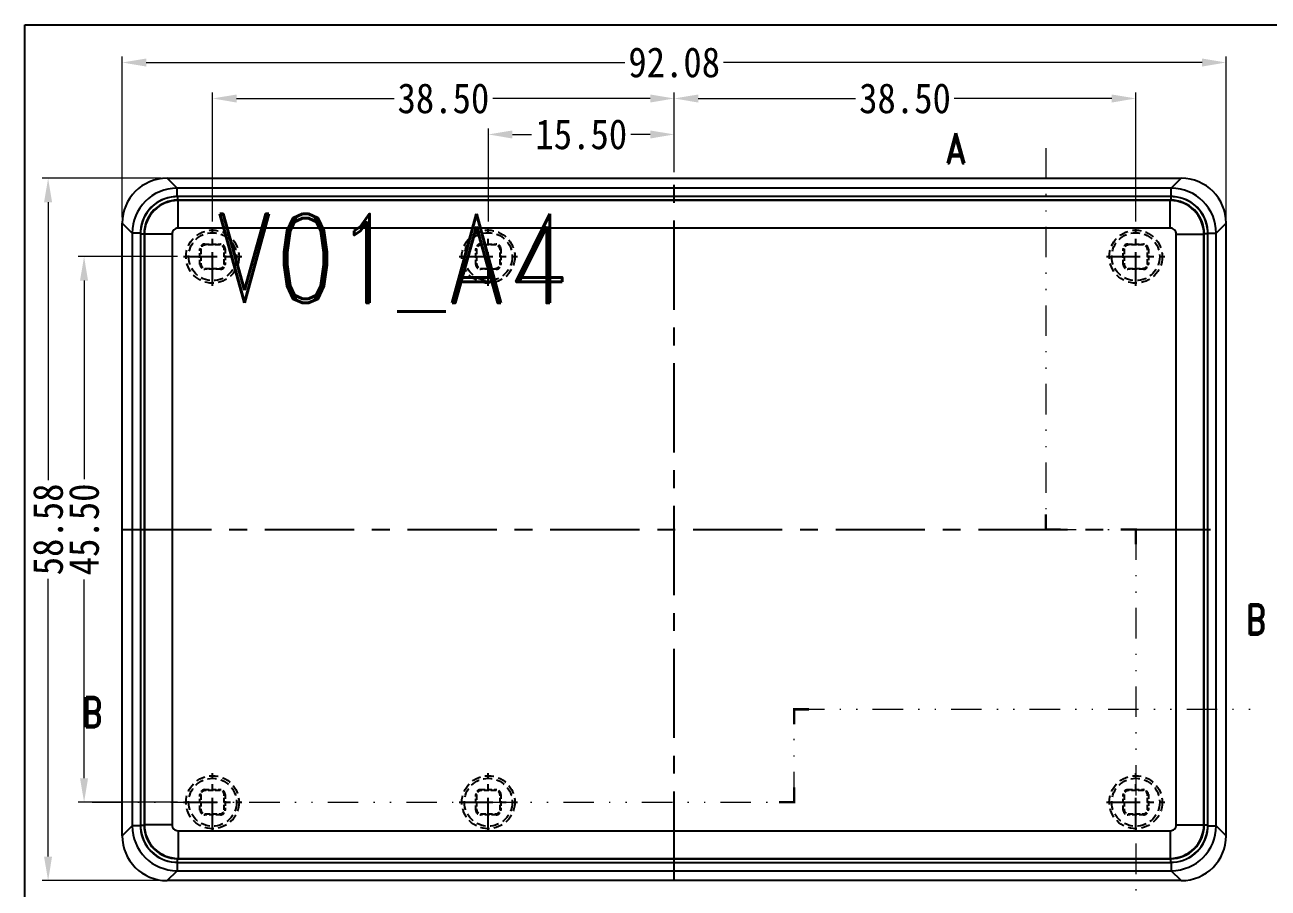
# Model space of a CAD drawing. Header units: millimetres. Extents: x -908 to 0, y 0 to 496.
# Drawn here: x -908 to -804.3, y 424.2 to 496.2 of the extents above; entities that cross this region are included whole.
import ezdxf
from ezdxf.enums import TextEntityAlignment as Align

# ---------------------------------------------------------------- set-up
doc = ezdxf.new("R2010")
doc.units = ezdxf.units.MM
for name, pattern in [('CENTER', [50.8, 31.75, -6.35, 6.35, -6.35]), ('DIVIDE', [31.75, 12.7, -6.35, 0, -6.35, 0, -6.35]), ('HIDDEN', [0.375, 0.25, -0.125])]:
    doc.linetypes.add(name, pattern=pattern)
doc.layers.get('0').update_dxf_attribs({"linetype": 'CONTINUOUS'})
doc.layers.get('Defpoints').update_dxf_attribs({"linetype": 'CONTINUOUS'})
doc.layers.add('dim', color=3, linetype='CONTINUOUS', lineweight=9)
doc.layers.add('hatch', color=56, linetype='CONTINUOUS', lineweight=9)
doc.styles.add('FFS', font='SIMFANG.TTF', dxfattribs={"width": 0.9})
doc.styles.add('LongTou', font='romand.shx', dxfattribs={"width": 0.8, "bigfont": 'whgdtxt.shx'})
doc.dimstyles.new('YanXiu', dxfattribs={"dimtxt": 2.5, "dimasz": 2.2, "dimexe": 1, "dimexo": 0.6, "dimgap": 0.66, "dimtad": 0, "dimzin": 0, "dimdsep": 46, "dimtxsty": 'FFS', "dimcen": 0, "dimclrd": 256, "dimclre": 131, "dimclrt": 42, "dimadec": 0, "dimazin": 0, "dimtfac": 1, "dimtdec": 4, "dimtofl": 0, "dimtmove": 0, "dimatfit": 3, "dimfxl": 0, "dimtolj": 1, "dimtzin": 0, "dimlwd": 0, "dimlwe": 0, "dimarcsym": 0})

# ---------------------------------------------------------------- blocks, each defined once
blk = doc.blocks.new('*D37')
at = {"layer": 'Defpoints', "color": 0}
for p in [(-37.23, 179.61), (-75.73, 172.95), (-37.23, 168.85)]:
    blk.add_point(p, dxfattribs=at)
at = {"layer": 'dim', "color": 131, "lineweight": 5}
for p, q in [((-75.73, 173.45), (-75.73, 180.1)), ((-37.23, 169.35), (-37.23, 180.1))]:
    blk.add_line(p, q, dxfattribs=at)
at = {"layer": 'dim', "lineweight": 5}
for p, q in [((-73.73, 179.61), (-60.6, 179.61)), ((-39.23, 179.61), (-52.37, 179.61))]:
    blk.add_line(p, q, dxfattribs=at)
at = {"layer": 'dim'}
for points in [[(-73.73, 179.94), (-73.73, 179.27), (-75.73, 179.61)], [(-39.23, 179.94), (-39.23, 179.27), (-37.23, 179.61)]]:
    blk.add_solid(points, dxfattribs=at)
at = {"layer": 'dim', "color": 42, "insert": (-56.48, 179.61), "char_height": 2.5, "attachment_point": 5, "style": 'FFS'}
blk.add_mtext('38.50', dxfattribs=at)
blk = doc.blocks.new('*D38')
at = {"layer": 'Defpoints', "color": 0}
for p in [(-91.23, 176.61), (-75.73, 172.95), (-91.23, 168.85)]:
    blk.add_point(p, dxfattribs=at)
at = {"layer": 'dim', "color": 131, "lineweight": 5}
for p, q in [((-91.23, 169.35), (-91.23, 177.1)), ((-75.73, 173.45), (-75.73, 177.1))]:
    blk.add_line(p, q, dxfattribs=at)
at = {"layer": 'dim', "lineweight": 5}
for p, q in [((-89.23, 176.61), (-87.63, 176.61)), ((-77.73, 176.61), (-79.34, 176.61))]:
    blk.add_line(p, q, dxfattribs=at)
at = {"layer": 'dim'}
for points in [[(-89.23, 176.94), (-89.23, 176.27), (-91.23, 176.61)], [(-77.73, 176.94), (-77.73, 176.27), (-75.73, 176.61)]]:
    blk.add_solid(points, dxfattribs=at)
at = {"layer": 'dim', "color": 42, "insert": (-83.48, 176.61), "char_height": 2.5, "attachment_point": 5, "style": 'FFS'}
blk.add_mtext('15.50', dxfattribs=at)
blk = doc.blocks.new('*D51')
at = {"layer": 'Defpoints', "color": 0}
for p in [(-75.73, 179.61), (-75.73, 172.95), (-114.23, 168.85)]:
    blk.add_point(p, dxfattribs=at)
at = {"layer": 'dim', "color": 131, "lineweight": 5}
for p, q in [((-114.23, 169.35), (-114.23, 180.1)), ((-75.73, 173.45), (-75.73, 180.1))]:
    blk.add_line(p, q, dxfattribs=at)
at = {"layer": 'dim', "lineweight": 5}
for p, q in [((-112.23, 179.61), (-99.1, 179.61)), ((-77.73, 179.61), (-90.87, 179.61))]:
    blk.add_line(p, q, dxfattribs=at)
at = {"layer": 'dim'}
for points in [[(-112.23, 179.94), (-112.23, 179.27), (-114.23, 179.61)], [(-77.73, 179.94), (-77.73, 179.27), (-75.73, 179.61)]]:
    blk.add_solid(points, dxfattribs=at)
at = {"layer": 'dim', "color": 42, "insert": (-94.98, 179.61), "char_height": 2.5, "attachment_point": 5, "style": 'FFS'}
blk.add_mtext('38.50', dxfattribs=at)
blk = doc.blocks.new('*D52')
at = {"layer": 'Defpoints', "color": 0}
for p in [(-29.7, 182.61), (-121.77, 169.21), (-29.7, 169.21)]:
    blk.add_point(p, dxfattribs=at)
at = {"layer": 'dim', "color": 131, "lineweight": 5}
for p, q in [((-121.77, 169.71), (-121.77, 183.1)), ((-29.7, 169.71), (-29.7, 183.1))]:
    blk.add_line(p, q, dxfattribs=at)
at = {"layer": 'dim', "lineweight": 5}
for p, q in [((-119.77, 182.61), (-79.85, 182.61)), ((-31.7, 182.61), (-71.62, 182.61))]:
    blk.add_line(p, q, dxfattribs=at)
at = {"layer": 'dim'}
for points in [[(-119.77, 182.94), (-119.77, 182.27), (-121.77, 182.61)], [(-31.7, 182.94), (-31.7, 182.27), (-29.7, 182.61)]]:
    blk.add_solid(points, dxfattribs=at)
at = {"layer": 'dim', "color": 42, "insert": (-75.73, 182.61), "char_height": 2.5, "attachment_point": 5, "style": 'FFS'}
blk.add_mtext('92.08', dxfattribs=at)
blk = doc.blocks.new('*D53')
at = {"layer": 'Defpoints', "color": 0}
for p in [(-116.66, 166.42), (-124.95, 120.92), (-116.66, 120.92)]:
    blk.add_point(p, dxfattribs=at)
at = {"layer": 'dim', "color": 131, "lineweight": 5}
for p, q in [((-117.16, 166.42), (-125.45, 166.42)), ((-117.16, 120.92), (-125.45, 120.92))]:
    blk.add_line(p, q, dxfattribs=at)
at = {"layer": 'dim', "lineweight": 5}
for p, q in [((-124.95, 164.42), (-124.95, 147.85)), ((-124.95, 122.92), (-124.95, 139.48))]:
    blk.add_line(p, q, dxfattribs=at)
at = {"layer": 'dim'}
for points in [[(-125.29, 164.42), (-124.62, 164.42), (-124.95, 166.42)], [(-125.29, 122.92), (-124.62, 122.92), (-124.95, 120.92)]]:
    blk.add_solid(points, dxfattribs=at)
at = {"layer": 'dim', "color": 42, "insert": (-124.95, 143.67), "char_height": 2.5, "attachment_point": 5, "rotation": 90, "style": 'FFS'}
blk.add_mtext('45.50', dxfattribs=at)
blk = doc.blocks.new('*D54')
at = {"layer": 'Defpoints', "color": 0}
for p in [(-118.03, 172.95), (-127.95, 114.38), (-118.03, 114.38)]:
    blk.add_point(p, dxfattribs=at)
at = {"layer": 'dim', "color": 131, "lineweight": 5}
for p, q in [((-118.53, 172.95), (-128.45, 172.95)), ((-118.53, 114.38), (-128.45, 114.38))]:
    blk.add_line(p, q, dxfattribs=at)
at = {"layer": 'dim', "lineweight": 5}
for p, q in [((-127.95, 170.95), (-127.95, 147.77)), ((-127.95, 116.38), (-127.95, 139.56))]:
    blk.add_line(p, q, dxfattribs=at)
at = {"layer": 'dim'}
for points in [[(-128.29, 170.95), (-127.62, 170.95), (-127.95, 172.95)], [(-128.29, 116.38), (-127.62, 116.38), (-127.95, 114.38)]]:
    blk.add_solid(points, dxfattribs=at)
at = {"layer": 'dim', "color": 42, "insert": (-127.95, 143.67), "char_height": 2.5, "attachment_point": 5, "rotation": 90, "style": 'FFS'}
blk.add_mtext('58.58', dxfattribs=at)

msp = doc.modelspace()

# ---------------------------------------------------------------- linework, layer by layer
at = {"color": 7, "linetype": 'Continuous'}
for p, q in [((-896.118, 483.45), (-895.289, 482.62)), ((-896.118, 483.45), (-811.531, 483.45)), ((-811.531, 483.45), (-812.361, 482.62)), ((-895.289, 481.923), (-895.289, 482.62)), ((-812.361, 482.62), (-895.289, 482.62)), ((-812.361, 481.924), (-812.361, 482.62)), ((-895.24, 481.925), (-895.24, 481.625)), ((-812.41, 481.925), (-895.24, 481.924)), ((-895.24, 481.625), (-895.205, 481.59)), ((-812.41, 481.625), (-895.24, 481.625)), ((-895.205, 479.292), (-895.205, 481.59)), ((-812.445, 481.59), (-895.205, 481.59)), ((-812.445, 481.59), (-812.41, 481.625)), ((-812.444, 479.292), (-812.444, 481.59)), ((-812.41, 481.925), (-812.41, 481.625)), ((-899.863, 428.618), (-899.863, 479.705)), ((-899.863, 479.705), (-899.033, 478.875)), ((-812.444, 479.292), (-895.205, 479.292)), ((-807.786, 479.705), (-808.616, 478.875)), ((-807.786, 428.618), (-807.786, 479.705)), ((-899.033, 478.875), (-899.033, 429.448)), ((-898.337, 478.875), (-899.033, 478.875)), ((-898.338, 478.827), (-898.337, 429.497)), ((-898.338, 478.827), (-898.038, 478.827)), ((-898.038, 478.827), (-898.038, 429.497)), ((-898.038, 478.827), (-898.003, 478.792)), ((-898.003, 478.792), (-898.003, 429.531)), ((-895.705, 478.792), (-898.003, 478.792)), ((-895.705, 478.792), (-895.705, 429.531)), ((-811.945, 478.792), (-809.646, 478.792)), ((-811.945, 429.531), (-811.945, 478.792)), ((-809.646, 478.792), (-809.611, 478.827)), ((-809.646, 429.531), (-809.646, 478.792)), ((-809.312, 478.827), (-809.611, 478.827)), ((-809.611, 429.497), (-809.611, 478.827)), ((-809.313, 478.875), (-808.616, 478.875)), ((-809.312, 429.497), (-809.312, 478.827)), ((-808.616, 429.448), (-808.616, 478.875)), ((-899.863, 428.618), (-899.033, 429.448)), ((-898.336, 429.448), (-899.033, 429.448)), ((-898.338, 429.497), (-898.038, 429.497)), ((-898.003, 429.531), (-898.038, 429.497)), ((-895.705, 429.531), (-898.003, 429.531)), ((-811.945, 429.531), (-809.646, 429.531)), ((-809.611, 429.497), (-809.646, 429.531)), ((-809.312, 429.497), (-809.611, 429.497)), ((-809.312, 429.448), (-808.616, 429.448)), ((-807.786, 428.618), (-808.616, 429.448)), ((-895.205, 429.031), (-895.205, 426.733)), ((-895.205, 429.031), (-812.444, 429.031)), ((-812.444, 429.031), (-812.444, 426.733)), ((-895.289, 426.399), (-895.289, 425.703)), ((-895.205, 426.733), (-895.24, 426.698)), ((-895.24, 426.398), (-895.24, 426.698)), ((-895.24, 426.698), (-812.41, 426.698)), ((-895.24, 426.398), (-812.41, 426.399)), ((-895.205, 426.733), (-812.445, 426.733)), ((-812.41, 426.698), (-812.445, 426.733)), ((-812.41, 426.398), (-812.41, 426.698)), ((-812.361, 426.4), (-812.361, 425.703)), ((-896.118, 424.873), (-895.289, 425.703)), ((-895.289, 425.703), (-812.361, 425.703)), ((-811.531, 424.873), (-812.361, 425.703)), ((-811.531, 424.873), (-896.118, 424.873))]:
    msp.add_line(p, q, dxfattribs=at)
at = {"color": 1, "linetype": 'CENTER', "ltscale": 0.23431}
for p, q in [((-853.825, 424.873), (-853.825, 483.45)), ((-899.863, 454.162), (-807.786, 454.162))]:
    msp.add_line(p, q, dxfattribs=at)
at = {"color": 1, "linetype": 'CENTER', "ltscale": 0.088385}
for p, q in [((-892.325, 474.481), (-892.325, 479.342)), ((-869.325, 474.481), (-869.325, 479.342)), ((-815.325, 474.481), (-815.325, 479.342)), ((-894.755, 476.912), (-889.894, 476.912)), ((-871.755, 476.912), (-866.894, 476.912)), ((-817.755, 476.912), (-812.894, 476.912)), ((-892.325, 428.981), (-892.325, 433.842)), ((-869.325, 428.981), (-869.325, 433.842)), ((-815.325, 428.981), (-815.325, 433.842)), ((-894.755, 431.412), (-889.894, 431.412)), ((-871.755, 431.412), (-866.894, 431.412)), ((-817.755, 431.412), (-812.894, 431.412))]:
    msp.add_line(p, q, dxfattribs=at)
at = {"color": 3, "linetype": 'HIDDEN', "ltscale": 1.5}
for p, q in [((-893.375, 476.261), (-893.375, 477.562)), ((-893.305, 477.492), (-893.375, 477.562)), ((-893.305, 477.492), (-893.305, 476.331)), ((-892.905, 477.892), (-892.975, 477.962)), ((-892.975, 477.962), (-891.675, 477.962)), ((-891.744, 477.892), (-892.905, 477.892)), ((-891.744, 477.892), (-891.675, 477.962)), ((-891.344, 477.492), (-891.275, 477.562)), ((-891.344, 476.331), (-891.344, 477.492)), ((-891.275, 477.562), (-891.275, 476.261)), ((-870.375, 476.261), (-870.375, 477.562)), ((-870.305, 477.492), (-870.375, 477.562)), ((-870.305, 477.492), (-870.305, 476.331)), ((-869.905, 477.892), (-869.975, 477.962)), ((-869.975, 477.962), (-868.675, 477.962)), ((-868.744, 477.892), (-869.905, 477.892)), ((-868.744, 477.892), (-868.675, 477.962)), ((-868.344, 477.492), (-868.275, 477.562)), ((-868.344, 476.331), (-868.344, 477.492)), ((-868.275, 477.562), (-868.275, 476.261)), ((-816.375, 476.261), (-816.375, 477.562)), ((-816.305, 477.492), (-816.375, 477.562)), ((-816.305, 477.492), (-816.305, 476.331)), ((-815.975, 477.962), (-814.675, 477.962)), ((-815.905, 477.892), (-815.975, 477.962)), ((-814.744, 477.892), (-815.905, 477.892)), ((-814.744, 477.892), (-814.675, 477.962)), ((-814.344, 477.492), (-814.275, 477.562)), ((-814.344, 476.331), (-814.344, 477.492)), ((-814.275, 477.562), (-814.275, 476.261)), ((-893.305, 476.331), (-893.375, 476.261)), ((-891.344, 476.331), (-891.275, 476.261)), ((-870.305, 476.331), (-870.375, 476.261)), ((-868.344, 476.331), (-868.275, 476.261)), ((-816.305, 476.331), (-816.375, 476.261)), ((-814.344, 476.331), (-814.275, 476.261)), ((-892.905, 475.931), (-892.975, 475.862)), ((-891.675, 475.862), (-892.975, 475.862)), ((-892.905, 475.931), (-891.744, 475.931)), ((-891.744, 475.931), (-891.675, 475.862)), ((-869.905, 475.931), (-869.975, 475.862)), ((-868.675, 475.862), (-869.975, 475.862)), ((-869.905, 475.931), (-868.744, 475.931)), ((-868.744, 475.931), (-868.675, 475.862)), ((-815.905, 475.931), (-815.975, 475.862)), ((-814.675, 475.862), (-815.975, 475.862)), ((-815.905, 475.931), (-814.744, 475.931)), ((-814.744, 475.931), (-814.675, 475.862)), ((-892.905, 432.392), (-892.975, 432.462)), ((-892.975, 432.462), (-891.675, 432.462)), ((-891.744, 432.392), (-891.675, 432.462)), ((-869.905, 432.392), (-869.975, 432.462)), ((-869.975, 432.462), (-868.675, 432.462)), ((-868.744, 432.392), (-868.675, 432.462)), ((-815.975, 432.462), (-814.675, 432.462)), ((-815.905, 432.392), (-815.975, 432.462)), ((-814.744, 432.392), (-814.675, 432.462)), ((-893.305, 431.992), (-893.375, 432.062)), ((-893.375, 430.761), (-893.375, 432.062)), ((-893.305, 431.992), (-893.305, 430.831)), ((-891.744, 432.392), (-892.905, 432.392)), ((-891.344, 431.992), (-891.275, 432.062)), ((-891.344, 430.831), (-891.344, 431.992)), ((-891.275, 432.062), (-891.275, 430.761)), ((-870.305, 431.992), (-870.375, 432.062)), ((-870.375, 430.761), (-870.375, 432.062)), ((-870.305, 431.992), (-870.305, 430.831)), ((-868.744, 432.392), (-869.905, 432.392)), ((-868.344, 431.992), (-868.275, 432.062)), ((-868.344, 430.831), (-868.344, 431.992)), ((-868.275, 432.062), (-868.275, 430.761)), ((-816.305, 431.992), (-816.375, 432.062)), ((-816.375, 430.761), (-816.375, 432.062)), ((-816.305, 431.992), (-816.305, 430.831)), ((-814.744, 432.392), (-815.905, 432.392)), ((-814.344, 431.992), (-814.275, 432.062)), ((-814.344, 430.831), (-814.344, 431.992)), ((-814.275, 432.062), (-814.275, 430.761)), ((-893.305, 430.831), (-893.375, 430.761)), ((-892.905, 430.431), (-892.975, 430.362)), ((-891.675, 430.362), (-892.975, 430.362)), ((-892.905, 430.431), (-891.744, 430.431)), ((-891.744, 430.431), (-891.675, 430.362)), ((-891.344, 430.831), (-891.275, 430.761)), ((-870.305, 430.831), (-870.375, 430.761)), ((-869.905, 430.431), (-869.975, 430.362)), ((-868.675, 430.362), (-869.975, 430.362)), ((-869.905, 430.431), (-868.744, 430.431)), ((-868.744, 430.431), (-868.675, 430.362)), ((-868.344, 430.831), (-868.275, 430.761)), ((-816.305, 430.831), (-816.375, 430.761)), ((-815.905, 430.431), (-815.975, 430.362)), ((-814.675, 430.362), (-815.975, 430.362)), ((-815.905, 430.431), (-814.744, 430.431)), ((-814.744, 430.431), (-814.675, 430.362)), ((-814.344, 430.831), (-814.275, 430.761))]:
    msp.add_line(p, q, dxfattribs=at)
at = {"color": 3, "linetype": 'HIDDEN', "ltscale": 3}
for centre, radius in [((-892.325, 476.912), 2.21), ((-869.325, 476.912), 2.21), ((-815.325, 476.912), 2.21), ((-892.325, 476.912), 2), ((-869.325, 476.912), 2), ((-815.325, 476.912), 2), ((-892.325, 431.412), 2.21), ((-869.325, 431.412), 2.21), ((-815.325, 431.412), 2.21), ((-892.325, 431.412), 2), ((-869.325, 431.412), 2), ((-815.325, 431.412), 2)]:
    msp.add_circle(centre, radius, dxfattribs=at)
at = {"color": 7, "linetype": 'Continuous'}
for centre, radius, start, end in [((-895.288, 478.875), 3.745, 90.00996, 179.99004), ((-812.361, 478.875), 3.745, 0.00997, 89.99003), ((-895.241, 478.828), 3.097, 94.52998, 175.45295), ((-895.291, 478.878), 3.044, 93.66744, 176.31534), ((-895.241, 478.828), 2.797, 89.97593, 180.02407), ((-895.202, 478.789), 2.802, 90.06038, 179.93374), ((-895.254, 478.823), 3.1, 90.64499, 94.28571), ((-812.448, 478.789), 2.802, 0.06626, 89.93962), ((-812.408, 478.828), 2.797, -0.02407, 90.02407), ((-812.396, 478.822), 3.101, 85.71703, 89.35579), ((-812.409, 478.828), 3.097, 4.54758, 85.47117), ((-812.359, 478.878), 3.044, 3.68559, 86.33348), ((-895.205, 478.792), 0.5, 89.98705, 180.01295), ((-812.444, 478.792), 0.5, -0.01207, 90.01203), ((-895.236, 478.841), 3.101, 175.70429, 179.36121), ((-812.413, 478.841), 3.1, 0.63958, 4.29845), ((-895.288, 429.448), 3.745, 180.00996, 269.99004), ((-895.237, 429.482), 3.1, 180.63958, 184.29845), ((-895.241, 429.495), 2.797, 179.97592, 270.02408), ((-895.202, 429.534), 2.802, 180.06625, 269.93963), ((-895.205, 429.531), 0.5, 179.98705, 270.01295), ((-812.448, 429.534), 2.802, 270.06037, 359.93375), ((-812.444, 429.531), 0.5, -90.01203, 0.01207), ((-812.408, 429.495), 2.797, -90.02408, 0.02408), ((-812.361, 429.448), 3.745, 270.00997, 359.99003), ((-812.414, 429.482), 3.101, 355.70429, 359.36121), ((-895.241, 429.496), 3.097, 184.54831, 265.47043), ((-895.291, 429.446), 3.044, 183.68559, 266.33348), ((-812.409, 429.496), 3.097, 274.53, 355.45294), ((-812.359, 429.446), 3.044, 273.66744, 356.31534), ((-895.254, 429.501), 3.101, 265.71703, 269.35579), ((-812.396, 429.5), 3.1, 270.64499, 274.28571)]:
    msp.add_arc(centre, radius, start, end, dxfattribs=at)
for centre, major_axis, start_param, end_param in [((-896.108, 479.695), (2.659, -2.659), 2.357564, 3.9256213), ((-811.541, 479.695), (2.659, 2.659), -0.7840286, 0.7840286), ((-896.108, 428.628), (2.659, 2.659), -3.9256213, -2.357564), ((-811.541, 428.628), (2.659, -2.659), -0.7840286, 0.7840286)]:
    msp.add_ellipse(centre, major_axis=major_axis, ratio=0.9972647, start_param=start_param, end_param=end_param, dxfattribs=at)
at = {"color": 3, "linetype": 'HIDDEN', "ltscale": 1.5}
for centre, major_axis, start_param, end_param in [((-892.975, 477.561), (0.283, -0.283), 2.3563468, 3.9268385), ((-892.905, 477.492), (0.283, -0.283), 2.3563468, 3.9268385), ((-891.745, 477.492), (0.283, 0.283), -0.7852459, 0.7852459), ((-891.675, 477.561), (-0.283, -0.283), 2.3563468, 3.9268385), ((-869.975, 477.561), (0.283, -0.283), 2.3563468, 3.9268385), ((-869.905, 477.492), (-0.283, 0.283), -0.7852459, 0.7852459), ((-868.745, 477.492), (0.283, 0.283), -0.7852459, 0.7852459), ((-868.675, 477.561), (-0.283, -0.283), 2.3563468, 3.9268385), ((-815.975, 477.561), (0.283, -0.283), 2.3563468, 3.9268385), ((-815.905, 477.492), (-0.283, 0.283), -0.7852459, 0.7852459), ((-814.745, 477.492), (0.283, 0.283), -0.7852459, 0.7852459), ((-814.675, 477.561), (-0.283, -0.283), 2.3563468, 3.9268385), ((-892.975, 476.262), (0.283, 0.283), 2.3563468, 3.9268385), ((-892.905, 476.331), (0.283, 0.283), -3.9268385, -2.3563468), ((-891.745, 476.331), (0.283, -0.283), -0.7852459, 0.7852459), ((-891.675, 476.262), (-0.283, 0.283), 2.3563468, 3.9268385), ((-869.975, 476.262), (0.283, 0.283), 2.3563468, 3.9268385), ((-869.905, 476.331), (0.283, 0.283), -3.9268385, -2.3563468), ((-868.745, 476.331), (-0.283, 0.283), -3.9268385, -2.3563468), ((-868.675, 476.262), (-0.283, 0.283), 2.3563468, 3.9268385), ((-815.975, 476.262), (0.283, 0.283), 2.3563468, 3.9268385), ((-815.905, 476.331), (0.283, 0.283), -3.9268385, -2.3563468), ((-814.745, 476.331), (-0.283, 0.283), -3.9268385, -2.3563468), ((-814.675, 476.262), (-0.283, 0.283), 2.3563468, 3.9268385), ((-892.975, 432.061), (0.283, -0.283), 2.3563468, 3.9268385), ((-891.675, 432.061), (-0.283, -0.283), 2.3563468, 3.9268385), ((-869.975, 432.061), (0.283, -0.283), 2.3563468, 3.9268385), ((-868.675, 432.061), (-0.283, -0.283), 2.3563468, 3.9268385), ((-815.975, 432.061), (0.283, -0.283), 2.3563468, 3.9268385), ((-814.675, 432.061), (-0.283, -0.283), 2.3563468, 3.9268385), ((-892.905, 431.992), (-0.283, 0.283), -0.7852459, 0.7852459), ((-891.745, 431.992), (0.283, 0.283), -0.7852459, 0.7852459), ((-869.905, 431.992), (-0.283, 0.283), -0.7852459, 0.7852459), ((-868.745, 431.992), (0.283, 0.283), -0.7852459, 0.7852459), ((-815.905, 431.992), (-0.283, 0.283), -0.7852459, 0.7852459), ((-814.745, 431.992), (0.283, 0.283), -0.7852459, 0.7852459), ((-892.975, 430.762), (0.283, 0.283), 2.3563468, 3.9268385), ((-892.905, 430.831), (0.283, 0.283), 2.3563468, 3.9268385), ((-891.745, 430.831), (0.283, -0.283), -0.7852459, 0.7852459), ((-891.675, 430.762), (-0.283, 0.283), 2.3563468, 3.9268385), ((-869.975, 430.762), (0.283, 0.283), 2.3563468, 3.9268385), ((-869.905, 430.831), (0.283, 0.283), -3.9268385, -2.3563468), ((-868.745, 430.831), (-0.283, 0.283), -3.9268385, -2.3563468), ((-868.675, 430.762), (-0.283, 0.283), 2.3563468, 3.9268385), ((-815.975, 430.762), (0.283, 0.283), 2.3563468, 3.9268385), ((-815.905, 430.831), (0.283, 0.283), -3.9268385, -2.3563468), ((-814.745, 430.831), (-0.283, 0.283), -3.9268385, -2.3563468), ((-814.675, 430.762), (-0.283, 0.283), 2.3563468, 3.9268385)]:
    msp.add_ellipse(centre, major_axis=major_axis, ratio=0.9996955, start_param=start_param, end_param=end_param, dxfattribs=at)
at = {"color": 7, "linetype": 'Continuous'}
for points, start_tangent, end_tangent in [([(-895.24, 481.924), (-895.264, 481.924), (-895.289, 481.923)], (-1, -0.000165), (-0.9999375, -0.0111776)), ([(-812.361, 481.924), (-812.377, 481.923), (-812.393, 481.924), (-812.41, 481.925)], (-0.9999906, 0.0043325), (-0.9999634, 0.0085581)), ([(-898.337, 478.875), (-898.337, 478.859), (-898.337, 478.843), (-898.338, 478.827)], (0.0031511, -0.999995), (-0.0054548, -0.9999851)), ([(-809.312, 478.827), (-809.313, 478.851), (-809.313, 478.875)], (-0.0000997, 1), (-0.0110945, 0.9999385)), ([(-898.337, 429.497), (-898.337, 429.472), (-898.336, 429.448)], (0.0000997, -1), (0.0110945, -0.9999385)), ([(-809.312, 429.448), (-809.313, 429.464), (-809.313, 429.48), (-809.312, 429.497)], (-0.0031511, 0.999995), (0.0054548, 0.9999851)), ([(-895.289, 426.399), (-895.272, 426.4), (-895.256, 426.4), (-895.24, 426.398)], (0.9999906, -0.0043325), (0.9999634, -0.0085581)), ([(-812.41, 426.399), (-812.385, 426.4), (-812.361, 426.4)], (1, 0.000165), (0.9999375, 0.0111776))]:
    msp.add_spline(points, degree=3, dxfattribs=dict(at, start_tangent=start_tangent, end_tangent=end_tangent))
at = {"layer": 'Defpoints', "color": 2}
msp.add_lwpolyline([(-907.981, 496.244), (-778.091, 496.244), (-778.091, 310.496), (-907.981, 310.496)], close=True, dxfattribs=at)
at = {"layer": 'hatch', "linetype": 'DIVIDE', "ltscale": 0.2}
for p, q in [((-822.825, 485.95), (-822.825, 454.162)), ((-822.825, 454.162), (-815.325, 454.162)), ((-815.325, 454.162), (-815.325, 422.373)), ((-843.825, 439.162), (-805.286, 439.162)), ((-843.825, 431.412), (-843.825, 439.162)), ((-902.363, 431.412), (-843.825, 431.412))]:
    msp.add_line(p, q, dxfattribs=at)
at = {"layer": 'hatch', "color": 2}
for points in [[(-822.825, 485.95, 0, 0, 0), (-825.325, 485.95, 0.75, 0, 0), (-827.825, 485.95, 0, 0, 0)], [(-805.286, 439.162, 0, 0, 0), (-805.286, 441.662, 0.75, 0, 0), (-805.286, 444.162, 0, 0, 0)], [(-902.363, 431.412, 0, 0, 0), (-902.363, 433.912, 0.75, 0, 0), (-902.363, 436.412, 0, 0, 0)]]:
    msp.add_lwpolyline(points, format="xyseb", dxfattribs=at)
at = {"layer": 'hatch', "color": 2, "const_width": 0.2}
for points in [[(-822.825, 455.412), (-822.825, 454.162), (-821.575, 454.162)], [(-816.575, 454.162), (-815.325, 454.162), (-815.325, 452.912)], [(-843.825, 437.912), (-843.825, 439.162), (-842.575, 439.162)], [(-845.075, 431.412), (-843.825, 431.412), (-843.825, 432.662)]]:
    msp.add_lwpolyline(points, dxfattribs=at)

# ---------------------------------------------------------------- texts
at = {"layer": 'Defpoints', "color": 4, "insert": (-892.219, 480.482), "char_height": 7.4299, "width": 0.8, "attachment_point": 1, "style": 'LongTou'}
msp.add_mtext('V01_A4', dxfattribs=at)
at = {"layer": 'hatch', "color": 6, "style": 'LongTou', "width": 0.8}
for s, p in [('A', (-830.325, 485.95)), ('B', (-805.286, 446.662)), ('B', (-902.363, 438.912))]:
    msp.add_text(s, height=2.5, dxfattribs=at).set_placement(p, align=Align.MIDDLE)

# ---------------------------------------------------------------- dimensions: what is measured, and where the dimension line sits
at = {"layer": 'dim'}
for base, p1, p2, picture, middle in [((-29.695, 182.605), (-121.773, 169.209), (-29.695, 169.209), '*D52', (-75.734, 182.605)), ((-29.695, 182.605), (-121.773, 169.209), (-29.695, 169.209), '*D52', (-75.734, 182.605)), ((-75.734, 179.605), (-114.234, 168.846), (-75.734, 172.954), '*D51', (-94.984, 179.605)), ((-75.734, 179.605), (-114.234, 168.846), (-75.734, 172.954), '*D51', (-94.984, 179.605)), ((-37.234, 179.605), (-75.734, 172.954), (-37.234, 168.846), '*D37', (-56.484, 179.605)), ((-37.234, 179.605), (-75.734, 172.954), (-37.234, 168.846), '*D37', (-56.484, 179.605)), ((-91.234, 176.605), (-75.734, 172.954), (-91.234, 168.846), '*D38', (-83.484, 176.605)), ((-91.234, 176.605), (-75.734, 172.954), (-91.234, 168.846), '*D38', (-83.484, 176.605))]:
    dim = msp.add_linear_dim(base=base, p1=p1, p2=p2, dimstyle='YanXiu', override={"dimasz": 2, "dimexe": 0.49975, "dimexo": 0.49975, "dimgap": 0.49975}, dxfattribs=at)
    dim.commit()
    dim.dimension.update_dxf_attribs({"geometry": picture, "text_midpoint": middle, "dimtype": 160, "insert": (-778.091, 310.496)})
for base, p1, p2, picture, middle in [((-127.953, 114.377), (-118.028, 172.954), (-118.028, 114.377), '*D54', (-127.953, 143.665)), ((-127.953, 114.377), (-118.028, 172.954), (-118.028, 114.377), '*D54', (-127.953, 143.665)), ((-124.953, 120.915), (-116.664, 166.415), (-116.664, 120.915), '*D53', (-124.953, 143.665)), ((-124.953, 120.915), (-116.664, 166.415), (-116.664, 120.915), '*D53', (-124.953, 143.665))]:
    dim = msp.add_linear_dim(base=base, p1=p1, p2=p2, angle=90, dimstyle='YanXiu', override={"dimasz": 2, "dimexe": 0.49975, "dimexo": 0.49975, "dimgap": 0.49975}, dxfattribs=at)
    dim.commit()
    dim.dimension.update_dxf_attribs({"geometry": picture, "text_midpoint": middle, "dimtype": 160, "insert": (-778.091, 310.496)})

doc.saveas('drawing.dxf')
